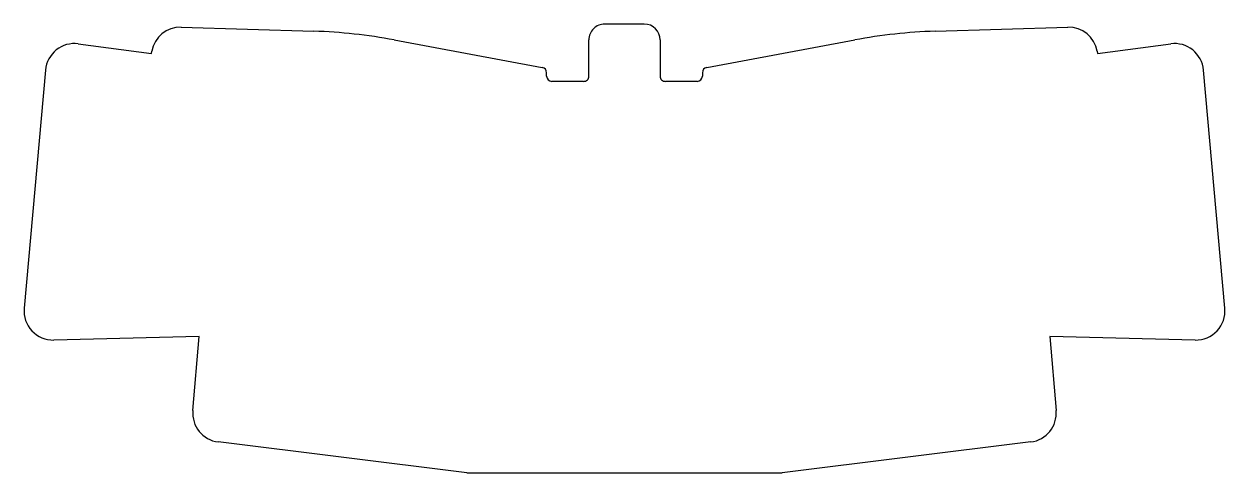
# Model space of a CAD drawing. Extents: x 4 to 231, y 5 to 90.
import ezdxf

# ---------------------------------------------------------------- set-up
doc = ezdxf.new("R2010")
doc.units = 0
doc.layers.add('BLACK', color=7, linetype='CONTINUOUS')

msp = doc.modelspace()

# ---------------------------------------------------------------- linework, layer by layer
at = {"layer": 'BLACK', "linetype": 'CONTINUOUS'}
for p, q in [((33.280262, 89.445719), (58.393631, 88.676802)), ((117.189473, 90.037486), (113.448926, 90.037486)), ((120.93002, 90.037486), (117.189473, 90.037486)), ((175.985315, 88.676802), (201.098684, 89.445719)), ((73.614102, 87.03934), (101.631925, 81.824026)), ((110.448926, 80.191948), (110.448926, 87.037486)), ((123.93002, 87.037486), (123.93002, 80.191948)), ((132.747021, 81.824026), (160.764844, 87.03934)), ((13.772243, 86.300605), (27.624473, 84.491942)), ((27.624473, 84.491942), (27.692035, 84.883495)), ((206.686911, 84.883495), (206.754473, 84.491942)), ((206.754473, 84.491942), (220.606703, 86.300605)), ((7.582215, 81.338939), (3.535524, 36.286829)), ((102.448926, 80.191948), (102.448926, 80.840913)), ((131.93002, 80.840913), (131.93002, 80.191948)), ((230.843422, 36.286829), (226.796731, 81.338939)), ((109.448926, 79.191948), (103.448927, 79.191948)), ((130.930019, 79.191948), (124.93002, 79.191948)), ((36.684473, 30.941942), (9.142366, 30.296296)), ((35.472079, 16.959484), (36.684473, 30.941942)), ((197.694473, 30.941942), (198.906867, 16.959484)), ((225.23658, 30.296296), (197.694473, 30.941942)), ((87.314473, 5.161942), (40.271127, 11.026619)), ((194.107819, 11.026619), (147.064473, 5.161942)), ((87.314473, 5.161942), (117.189473, 5.161942)), ((117.189473, 5.161942), (147.064473, 5.161942))]:
    msp.add_line(p, q, dxfattribs=at)
at = {"layer": 'BLACK'}
for centre, radius, start, end in [((33.111939, 83.948298), 5.499996, 88.24625164, 170.21009068), ((55.333177, -11.277498), 100.001143, 79.46928361, 88.24623562), ((113.448907, 87.037505), 2.999981, -270.00036288, -179.99963712), ((120.930017, 87.037483), 3.000003, 0.0000573, 89.9999427), ((179.045693, -11.276801), 100.000444, 91.75373366, 100.53074711), ((201.267004, 83.948296), 5.499998, 9.7899266, 91.75373108), ((13.060159, 80.846898), 5.499998, 82.56104932, 174.86734124), ((221.318792, 80.846906), 5.499992, 5.13258358, 97.43902586), ((101.448796, 80.840805), 1.00013, 0.00619129, 79.44932236), ((103.448988, 80.192012), 1.000063, -179.99639059, -90.00355211), ((109.448988, 80.191886), 0.999938, -90.00355256, 0.00355256), ((124.929986, 80.191914), 0.999966, -180.00194812, -89.99805188), ((130.929935, 80.192034), 1.000085, -89.99518757, -0.00486973), ((132.930123, 80.840827), 1.000104, 100.54943871, 179.99504765), ((9.013467, 35.794783), 5.499998, -185.13271292, -88.65708593), ((225.365482, 35.79478), 5.499994, -91.34295537, 5.13275423), ((40.951521, 16.484374), 5.500002, -184.95559732, -97.10615441), ((193.427507, 16.484307), 5.499925, -82.89461473, 4.95636646)]:
    msp.add_arc(centre, radius, start, end, dxfattribs=at)

doc.saveas('drawing.dxf')
